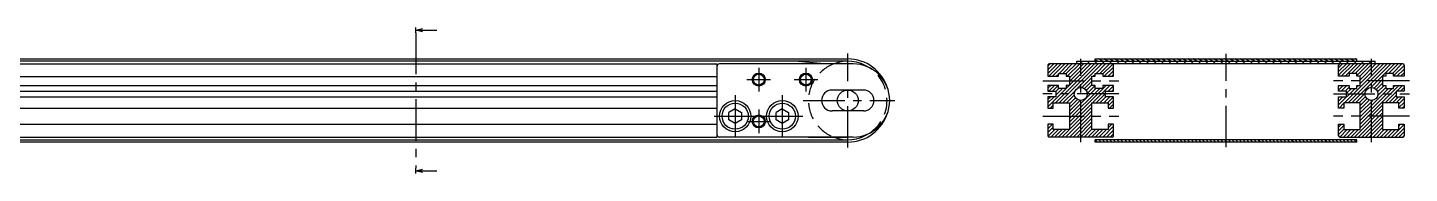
# Model space of a CAD drawing. Extents: x -2 to 1078, y -8 to 704.
# Drawn here: x 550 to 1078, y 118 to 174 of the extents above; entities that cross this region are included whole.
import ezdxf

# ---------------------------------------------------------------- set-up
doc = ezdxf.new("R2010")
doc.units = 0
doc.header["$LTSCALE"] = 0.5
doc.linetypes.add('CENTER', pattern=[50.8, 31.75, -6.35, 6.35, -6.35])
doc.linetypes.add('DASHED', pattern=[19.05, 12.7, -6.35])
doc.layers.get('0').update_dxf_attribs({"linetype": 'CONTINUOUS'})
for name, color, linetype in [('MSM_CENTER', 1, 'CENTER'), ('MSM_CONTINUOUS', 7, 'CONTINUOUS'), ('MSM_DASHED', 4, 'DASHED'), ('MSM_NARROW', 5, 'CONTINUOUS')]:
    doc.layers.add(name, color=color, linetype=linetype)

# ---------------------------------------------------------------- blocks, each defined once
blk = doc.blocks.new('_OPEN30')
at = {"color": 0, "linetype": 'BYBLOCK'}
for p, q in [((-1, 0.27), (0, 0)), ((0, 0), (-1, -0.27)), ((0, 0), (-1, 0))]:
    blk.add_line(p, q, dxfattribs=at)
blk = doc.blocks.new('*U78')
at = {"layer": 'MSM_CONTINUOUS'}
blk.add_lwpolyline([(700.71, 172.9), (706.21, 172.9)], dxfattribs=at)
at = {"layer": 'MSM_CONTINUOUS', "xscale": 2.5, "yscale": 2.5, "zscale": 2.5, "rotation": 180}
blk.add_blockref('_OPEN30', (698.21, 172.9), dxfattribs=at)
blk = doc.blocks.new('*U79')
at = {"layer": 'MSM_CONTINUOUS'}
blk.add_lwpolyline([(700.71, 119.1), (706.21, 119.1)], dxfattribs=at)
at = {"layer": 'MSM_CONTINUOUS', "xscale": 2.5, "yscale": 2.5, "zscale": 2.5, "rotation": 180}
blk.add_blockref('_OPEN30', (698.21, 119.1), dxfattribs=at)

msp = doc.modelspace()

# ---------------------------------------------------------------- linework, layer by layer
at = {"layer": 'MSM_CENTER'}
for p, q in [((698.21, 171.9), (698.21, 120.1)), ((863.18, 128), (863.18, 164)), ((1007.64, 128.1), (1007.64, 163.9)), ((829.18, 158.5), (829.18, 149.5)), ((847.18, 158.5), (847.18, 149.5)), ((952.14, 130), (952.14, 162)), ((1063.14, 130), (1063.14, 162)), ((824.68, 154), (833.68, 154)), ((842.68, 154), (851.68, 154)), ((937.64, 153.5), (966.64, 153.5)), ((1077.64, 153.5), (1048.64, 153.5)), ((820.18, 148), (820.18, 132)), ((838.18, 148), (838.18, 132)), ((966.64, 148.5), (937.64, 148.5)), ((1048.64, 148.5), (1077.64, 148.5)), ((829.18, 142.5), (829.18, 133.5)), ((846.18, 146), (881.18, 146)), ((812.18, 140), (828.18, 140)), ((824.68, 138), (833.68, 138)), ((830.18, 140), (846.18, 140)), ((937.64, 140), (966.64, 140)), ((1077.64, 140), (1048.64, 140))]:
    msp.add_line(p, q, dxfattribs=at)
at = {"layer": 'MSM_CONTINUOUS'}
for p, q in [((698.21, 171.9), (698.21, 173.9)), ((363.18, 161.9), (863.18, 161.9)), ((863.18, 161), (363.18, 161)), ((413.18, 160), (813.18, 160)), ((813.18, 160), (813.18, 132)), ((865.18, 160), (814.18, 160)), ((844.29, 160.99), (852.73, 160.26)), ((852.71, 160), (852.73, 160.26)), ((939.64, 159.5), (939.64, 155.25)), ((1075.14, 160), (940.14, 160)), ((950.64, 160), (950.64, 161)), ((950.64, 161), (1064.64, 161)), ((957.64, 161), (957.64, 161.9)), ((957.64, 161.9), (1057.64, 161.9)), ((964.64, 155.25), (964.64, 159.5)), ((1050.64, 155.25), (1050.64, 159.5)), ((1057.64, 161), (1057.64, 161.9)), ((1064.64, 160), (1064.64, 161)), ((1075.64, 159.5), (1075.64, 155.25)), ((413.18, 155.2), (813.18, 155.2)), ((939.64, 155.25), (943.64, 155.25)), ((943.64, 155.25), (943.64, 156.35)), ((943.64, 156.35), (946.64, 156.35)), ((946.64, 156.35), (946.64, 155.25)), ((946.64, 155.25), (947.84, 155.25)), ((947.84, 155.25), (947.84, 151.75)), ((956.44, 151.75), (956.44, 155.25)), ((956.44, 155.25), (957.64, 155.25)), ((957.64, 156.35), (960.64, 156.35)), ((957.64, 155.25), (957.64, 156.35)), ((960.64, 156.35), (960.64, 155.25)), ((960.64, 155.25), (964.64, 155.25)), ((1054.64, 155.25), (1050.64, 155.25)), ((1054.64, 156.35), (1054.64, 155.25)), ((1057.64, 156.35), (1054.64, 156.35)), ((1057.64, 155.25), (1057.64, 156.35)), ((1058.84, 155.25), (1057.64, 155.25)), ((1058.84, 151.75), (1058.84, 155.25)), ((1067.44, 155.25), (1067.44, 151.75)), ((1068.64, 155.25), (1067.44, 155.25)), ((1068.64, 156.35), (1068.64, 155.25)), ((1071.64, 156.35), (1068.64, 156.35)), ((1071.64, 155.25), (1071.64, 156.35)), ((1075.64, 155.25), (1071.64, 155.25)), ((413.18, 151.7), (813.18, 151.7)), ((413.18, 149.6), (813.18, 149.6)), ((869.18, 150), (857.18, 150)), ((943.64, 151.75), (939.64, 151.75)), ((939.64, 151.75), (939.64, 149.6)), ((939.64, 149.6), (942.64, 149.6)), ((942.64, 149.6), (942.64, 147.4)), ((943.64, 150.65), (943.64, 151.75)), ((946.64, 150.65), (943.64, 150.65)), ((946.64, 151.75), (946.64, 150.65)), ((947.84, 151.75), (946.64, 151.75)), ((957.64, 151.75), (956.44, 151.75)), ((957.64, 150.65), (957.64, 151.75)), ((960.64, 150.65), (957.64, 150.65)), ((960.64, 151.75), (960.64, 150.65)), ((964.64, 151.75), (960.64, 151.75)), ((961.64, 149.6), (964.64, 149.6)), ((961.64, 147.4), (961.64, 149.6)), ((964.64, 149.6), (964.64, 151.75)), ((1050.64, 151.75), (1054.64, 151.75)), ((1050.64, 149.6), (1050.64, 151.75)), ((1053.64, 149.6), (1050.64, 149.6)), ((1053.64, 147.4), (1053.64, 149.6)), ((1054.64, 151.75), (1054.64, 150.65)), ((1054.64, 150.65), (1057.64, 150.65)), ((1057.64, 150.65), (1057.64, 151.75)), ((1057.64, 151.75), (1058.84, 151.75)), ((1067.44, 151.75), (1068.64, 151.75)), ((1068.64, 151.75), (1068.64, 150.65)), ((1068.64, 150.65), (1071.64, 150.65)), ((1071.64, 151.75), (1075.64, 151.75)), ((1071.64, 150.65), (1071.64, 151.75)), ((1072.64, 149.6), (1072.64, 147.4)), ((1075.64, 149.6), (1072.64, 149.6)), ((1075.64, 151.75), (1075.64, 149.6)), ((413.18, 147.4), (813.18, 147.4)), ((413.18, 143.1), (813.18, 143.1)), ((820.18, 142.75), (817.8, 141.37)), ((820.18, 142.75), (822.56, 141.37)), ((838.18, 142.75), (835.8, 141.37)), ((838.18, 142.75), (840.56, 141.37)), ((942.64, 147.4), (939.64, 147.4)), ((939.64, 147.4), (939.64, 143.1)), ((939.64, 143.1), (941.64, 143.1)), ((941.64, 145.1), (947.84, 145.1)), ((941.64, 143.1), (941.64, 145.1)), ((947.84, 145.1), (947.84, 134.9)), ((956.44, 134.9), (956.44, 145.1)), ((956.44, 145.1), (962.64, 145.1)), ((964.64, 147.4), (961.64, 147.4)), ((962.64, 145.1), (962.64, 143.1)), ((962.64, 143.1), (964.64, 143.1)), ((964.64, 143.1), (964.64, 147.4)), ((1050.64, 147.4), (1053.64, 147.4)), ((1050.64, 143.1), (1050.64, 147.4)), ((1052.64, 143.1), (1050.64, 143.1)), ((1052.64, 145.1), (1052.64, 143.1)), ((1058.84, 145.1), (1052.64, 145.1)), ((1058.84, 134.9), (1058.84, 145.1)), ((1067.44, 145.1), (1067.44, 134.9)), ((1073.64, 145.1), (1067.44, 145.1)), ((1072.64, 147.4), (1075.64, 147.4)), ((1073.64, 143.1), (1073.64, 145.1)), ((1075.64, 143.1), (1073.64, 143.1)), ((1075.64, 147.4), (1075.64, 143.1)), ((817.8, 138.63), (817.8, 141.37)), ((820.18, 137.25), (817.8, 138.63)), ((822.56, 138.63), (820.18, 137.25)), ((822.56, 141.37), (822.56, 138.63)), ((835.8, 138.63), (835.8, 141.37)), ((838.18, 137.25), (835.8, 138.63)), ((840.56, 138.63), (838.18, 137.25)), ((840.56, 141.37), (840.56, 138.63)), ((869.18, 142), (857.18, 142)), ((413.18, 136.9), (813.18, 136.9)), ((413.18, 132), (813.18, 132)), ((865.18, 132), (814.18, 132)), ((848.18, 132), (863.18, 132)), ((941.64, 136.9), (939.64, 136.9)), ((939.64, 136.9), (939.64, 132.5)), ((964.14, 132), (940.14, 132)), ((941.64, 134.9), (941.64, 136.9)), ((947.84, 134.9), (941.64, 134.9)), ((962.64, 134.9), (956.44, 134.9)), ((964.64, 136.9), (962.64, 136.9)), ((962.64, 136.9), (962.64, 134.9)), ((964.64, 132.5), (964.64, 136.9)), ((1050.64, 136.9), (1052.64, 136.9)), ((1050.64, 132.5), (1050.64, 136.9)), ((1051.14, 132), (1075.14, 132)), ((1052.64, 136.9), (1052.64, 134.9)), ((1052.64, 134.9), (1058.84, 134.9)), ((1067.44, 134.9), (1073.64, 134.9)), ((1073.64, 134.9), (1073.64, 136.9)), ((1073.64, 136.9), (1075.64, 136.9)), ((1075.64, 136.9), (1075.64, 132.5)), ((363.18, 131), (863.18, 131)), ((863.18, 130.1), (363.18, 130.1)), ((957.64, 130.1), (957.64, 131)), ((1057.64, 131), (957.64, 131)), ((1057.64, 130.1), (957.64, 130.1)), ((1057.64, 130.1), (1057.64, 131)), ((698.21, 118.1), (698.21, 120.1))]:
    msp.add_line(p, q, dxfattribs=at)
for centre, radius in [((829.18, 154), 2.07), ((847.18, 154), 2.07), ((863.18, 146), 4), ((952.14, 148.5), 2.5), ((1063.14, 148.5), 2.5), ((820.18, 140), 6), ((820.18, 140), 5), ((838.18, 140), 6), ((838.18, 140), 5), ((829.18, 138), 2.07)]:
    msp.add_circle(centre, radius, dxfattribs=at)
for centre, radius, start, end in [((814.18, 159), 1, 90, 180), ((844.25, 160.5), 0.5, 85, 90), ((863.18, 146), 15, 56.633, 111.0395), ((863.18, 146), 15.9, 17.0338, 90), ((865.18, 146), 14, 270, 90), ((940.14, 159.5), 0.5, 90, 180), ((964.14, 159.5), 0.5, 0, 90), ((1051.14, 159.5), 0.5, 90, 180), ((1075.14, 159.5), 0.5, 0, 90), ((857.18, 146), 4, 90, 270), ((869.18, 146), 4, 270, 90), ((863.18, 146), 15.9, 270, 342.9662), ((814.18, 133), 1, 180, 270), ((863.18, 146), 15, 248.9605, 303.367), ((940.14, 132.5), 0.5, 180, 270), ((964.14, 132.5), 0.5, 270, 0), ((1051.14, 132.5), 0.5, 180, 270), ((1075.14, 132.5), 0.5, 270, 0)]:
    msp.add_arc(centre, radius, start, end, dxfattribs=at)
at = {"layer": 'MSM_DASHED'}
for start, end in [(111.0395, 248.9605), (303.367, 56.633)]:
    msp.add_arc((863.18, 146), 15, start, end, dxfattribs=at)
at = {"layer": 'MSM_NARROW'}
for p, q in [((939.64, 159.2), (940.44, 160)), ((939.64, 157.79), (941.86, 160)), ((939.64, 156.37), (943.27, 160)), ((939.93, 155.25), (944.68, 160)), ((941.35, 155.25), (946.1, 160)), ((942.51, 145.1), (957.41, 160)), ((943.86, 156.35), (947.51, 160)), ((943.93, 145.1), (958.83, 160)), ((945.28, 156.35), (948.93, 160)), ((946.64, 156.3), (950.34, 160)), ((947.01, 155.25), (951.76, 160)), ((947.84, 154.67), (953.17, 160)), ((947.84, 153.26), (954.58, 160)), ((947.84, 151.84), (956, 160)), ((950.92, 150.68), (960.24, 160)), ((951.76, 160), (952.76, 161)), ((954.58, 160), (955.58, 161)), ((957.41, 160), (958.41, 161)), ((958.54, 161), (957.64, 161.52)), ((958.01, 156.35), (961.66, 160)), ((960.54, 161), (958.98, 161.9)), ((959.42, 156.35), (963.07, 160)), ((960.24, 160), (961.24, 161)), ((960.64, 156.16), (964.41, 159.92)), ((962.54, 161), (960.98, 161.9)), ((961.15, 155.25), (964.64, 158.74)), ((964.54, 161), (962.98, 161.9)), ((963.07, 160), (964.07, 161)), ((966.54, 161), (964.98, 161.9)), ((965.9, 160), (966.9, 161)), ((968.54, 161), (966.98, 161.9)), ((968.73, 160), (969.73, 161)), ((970.54, 161), (968.98, 161.9)), ((972.54, 161), (970.98, 161.9)), ((971.55, 160), (972.55, 161)), ((974.54, 161), (972.98, 161.9)), ((974.38, 160), (975.38, 161)), ((976.54, 161), (974.98, 161.9)), ((978.54, 161), (976.98, 161.9)), ((977.21, 160), (978.21, 161)), ((980.54, 161), (978.98, 161.9)), ((980.04, 160), (981.04, 161)), ((982.54, 161), (980.98, 161.9)), ((982.87, 160), (983.87, 161)), ((984.54, 161), (982.98, 161.9)), ((986.54, 161), (984.98, 161.9)), ((985.7, 160), (986.7, 161)), ((988.54, 161), (986.98, 161.9)), ((988.53, 160), (989.53, 161)), ((990.54, 161), (988.98, 161.9)), ((992.54, 161), (990.98, 161.9)), ((991.35, 160), (992.35, 161)), ((994.54, 161), (992.98, 161.9)), ((994.18, 160), (995.18, 161)), ((996.54, 161), (994.98, 161.9)), ((998.54, 161), (996.98, 161.9)), ((997.01, 160), (998.01, 161)), ((1000.54, 161), (998.98, 161.9)), ((999.84, 160), (1000.84, 161)), ((1002.54, 161), (1000.98, 161.9)), ((1002.67, 160), (1003.67, 161)), ((1004.54, 161), (1002.98, 161.9)), ((1006.54, 161), (1004.98, 161.9)), ((1005.5, 160), (1006.5, 161)), ((1008.54, 161), (1006.98, 161.9)), ((1008.32, 160), (1009.32, 161)), ((1010.54, 161), (1008.98, 161.9)), ((1012.54, 161), (1010.98, 161.9)), ((1011.15, 160), (1012.15, 161)), ((1014.54, 161), (1012.98, 161.9)), ((1013.98, 160), (1014.98, 161)), ((1016.54, 161), (1014.98, 161.9)), ((1016.81, 160), (1017.81, 161)), ((1018.54, 161), (1016.98, 161.9)), ((1020.54, 161), (1018.98, 161.9)), ((1019.64, 160), (1020.64, 161)), ((1022.54, 161), (1020.98, 161.9)), ((1022.47, 160), (1023.47, 161)), ((1024.54, 161), (1022.98, 161.9)), ((1026.54, 161), (1024.98, 161.9)), ((1025.29, 160), (1026.29, 161)), ((1028.54, 161), (1026.98, 161.9)), ((1028.12, 160), (1029.12, 161)), ((1030.54, 161), (1028.98, 161.9)), ((1030.95, 160), (1031.95, 161)), ((1032.54, 161), (1030.98, 161.9)), ((1034.54, 161), (1032.98, 161.9)), ((1033.78, 160), (1034.78, 161)), ((1036.54, 161), (1034.98, 161.9)), ((1036.61, 160), (1037.61, 161)), ((1038.54, 161), (1036.98, 161.9)), ((1040.54, 161), (1038.98, 161.9)), ((1039.44, 160), (1040.44, 161)), ((1042.54, 161), (1040.98, 161.9)), ((1042.27, 160), (1043.27, 161)), ((1044.54, 161), (1042.98, 161.9)), ((1046.54, 161), (1044.98, 161.9)), ((1045.09, 160), (1046.09, 161)), ((1048.54, 161), (1046.98, 161.9)), ((1047.92, 160), (1048.92, 161)), ((1050.54, 161), (1048.98, 161.9)), ((1050.64, 158.48), (1052.16, 160)), ((1050.64, 157.06), (1053.58, 160)), ((1050.64, 155.65), (1054.99, 160)), ((1050.75, 160), (1051.75, 161)), ((1052.54, 161), (1050.98, 161.9)), ((1051.66, 155.25), (1056.41, 160)), ((1052.82, 145.1), (1067.72, 160)), ((1054.54, 161), (1052.98, 161.9)), ((1053.07, 155.25), (1057.82, 160)), ((1053.58, 160), (1054.58, 161)), ((1054.24, 145.1), (1069.14, 160)), ((1056.54, 161), (1054.98, 161.9)), ((1055.59, 156.35), (1059.24, 160)), ((1055.65, 145.1), (1070.55, 160)), ((1056.41, 160), (1057.41, 161)), ((1057.64, 161.52), (1056.98, 161.9)), ((1057, 156.35), (1060.65, 160)), ((1057.64, 155.58), (1062.06, 160)), ((1058.73, 155.25), (1063.48, 160)), ((1058.84, 153.95), (1064.89, 160)), ((1058.84, 152.54), (1066.31, 160)), ((1059.24, 160), (1060.24, 161)), ((1062.06, 160), (1063.06, 161)), ((1062.96, 150.99), (1071.96, 160)), ((1069.73, 156.35), (1073.38, 160)), ((1071.14, 156.35), (1074.79, 160)), ((1071.64, 155.44), (1075.64, 159.44)), ((942.76, 155.25), (943.64, 156.13)), ((952.61, 150.96), (956.44, 154.79)), ((953.6, 150.53), (956.44, 153.37)), ((956.91, 155.25), (957.64, 155.99)), ((962.56, 155.25), (964.64, 157.33)), ((963.98, 155.25), (964.64, 155.92)), ((1054.49, 155.25), (1054.64, 155.41)), ((1064.16, 150.78), (1067.44, 154.06)), ((1068.63, 155.25), (1068.64, 155.26)), ((1072.87, 155.25), (1075.64, 158.02)), ((1074.28, 155.25), (1075.64, 156.61)), ((939.64, 150.72), (940.68, 151.75)), ((939.64, 143.64), (947.75, 151.75)), ((939.94, 149.6), (942.09, 151.75)), ((941.36, 149.6), (943.51, 151.75)), ((942.64, 149.47), (943.82, 150.65)), ((942.64, 148.06), (945.23, 150.65)), ((945.34, 145.1), (949.96, 149.72)), ((946.76, 145.1), (949.69, 148.03)), ((947.84, 137.7), (961.89, 151.75)), ((947.84, 140.53), (957.96, 150.65)), ((947.84, 139.12), (959.38, 150.65)), ((954.28, 149.8), (956.44, 151.96)), ((954.63, 148.73), (957.64, 151.74)), ((956.65, 145.1), (963.3, 151.75)), ((958.07, 145.1), (961.64, 148.67)), ((962.57, 149.6), (964.64, 151.67)), ((963.98, 149.6), (964.64, 150.26)), ((1050.64, 151.41), (1050.99, 151.75)), ((1050.64, 149.99), (1052.4, 151.75)), ((1050.64, 144.34), (1056.96, 150.65)), ((1051.66, 149.6), (1053.81, 151.75)), ((1053.08, 149.6), (1054.64, 151.16)), ((1053.64, 148.75), (1055.54, 150.65)), ((1057.06, 145.1), (1060.65, 148.69)), ((1057.64, 151.34), (1058.06, 151.75)), ((1058.84, 136.98), (1073.61, 151.75)), ((1058.84, 139.81), (1069.68, 150.65)), ((1058.84, 138.39), (1071.1, 150.65)), ((1064.98, 150.19), (1067.44, 152.65)), ((1065.51, 149.3), (1067.96, 151.75)), ((1065.58, 147.96), (1068.64, 151.02)), ((1068.38, 145.1), (1072.64, 149.36)), ((1069.79, 145.1), (1072.64, 147.95)), ((1071.64, 151.19), (1072.2, 151.75)), ((1072.88, 149.6), (1075.03, 151.75)), ((1074.29, 149.6), (1075.64, 150.95)), ((939.64, 146.47), (940.57, 147.4)), ((939.64, 145.06), (941.98, 147.4)), ((940.51, 143.1), (941.64, 144.23)), ((944.97, 132), (956.44, 143.47)), ((947.84, 144.77), (950.11, 147.04)), ((947.84, 143.36), (950.85, 146.36)), ((947.84, 141.94), (951.91, 146.01)), ((947.84, 136.29), (956.44, 144.89)), ((959.48, 145.1), (961.78, 147.4)), ((960.9, 145.1), (963.2, 147.4)), ((962.31, 145.1), (964.61, 147.4)), ((962.64, 144.02), (964.64, 146.02)), ((963.14, 143.1), (964.64, 144.6)), ((964.55, 143.1), (964.64, 143.19)), ((1050.64, 147.16), (1050.88, 147.4)), ((1050.64, 145.75), (1052.29, 147.4)), ((1050.82, 143.1), (1052.64, 144.92)), ((1052.24, 143.1), (1052.64, 143.51)), ((1056.69, 132), (1067.44, 142.75)), ((1058.48, 145.1), (1060.86, 147.48)), ((1058.84, 144.05), (1061.45, 146.66)), ((1058.84, 142.64), (1062.34, 146.13)), ((1058.84, 141.22), (1063.68, 146.06)), ((1058.84, 135.56), (1067.44, 144.16)), ((1071.21, 145.1), (1073.51, 147.4)), ((1072.62, 145.1), (1074.92, 147.4)), ((1073.64, 144.71), (1075.64, 146.71)), ((1073.64, 143.29), (1075.64, 145.29)), ((1074.86, 143.1), (1075.64, 143.88)), ((946.38, 132), (956.44, 142.06)), ((947.8, 132), (956.44, 140.65)), ((949.21, 132), (956.44, 139.23)), ((950.63, 132), (956.44, 137.82)), ((1058.11, 132), (1067.44, 141.34)), ((1059.52, 132), (1067.44, 139.92)), ((1060.93, 132), (1067.44, 138.51)), ((939.64, 136.57), (939.97, 136.9)), ((939.64, 135.16), (941.38, 136.9)), ((939.64, 133.74), (941.64, 135.74)), ((939.66, 132.35), (942.21, 134.9)), ((940.73, 132), (943.63, 134.9)), ((942.14, 132), (945.04, 134.9)), ((943.55, 132), (946.45, 134.9)), ((952.04, 132), (956.44, 136.4)), ((953.45, 132), (956.44, 134.99)), ((954.87, 132), (957.77, 134.9)), ((956.28, 132), (959.18, 134.9)), ((957.7, 132), (960.6, 134.9)), ((959.11, 132), (962.01, 134.9)), ((960.53, 132), (964.64, 136.12)), ((961.94, 132), (964.64, 134.7)), ((962.64, 135.53), (964.01, 136.9)), ((963.35, 132), (964.64, 133.29)), ((1050.64, 135.85), (1051.69, 136.9)), ((1050.64, 134.44), (1052.64, 136.44)), ((1050.64, 133.02), (1052.64, 135.02)), ((1051.04, 132.01), (1053.93, 134.9)), ((1052.45, 132), (1055.35, 134.9)), ((1053.86, 132), (1056.76, 134.9)), ((1055.28, 132), (1058.18, 134.9)), ((1062.35, 132), (1067.44, 137.09)), ((1063.76, 132), (1067.44, 135.68)), ((1065.18, 132), (1068.08, 134.9)), ((1066.59, 132), (1069.49, 134.9)), ((1068.01, 132), (1070.91, 134.9)), ((1069.42, 132), (1072.32, 134.9)), ((1070.83, 132), (1075.64, 136.81)), ((1072.25, 132), (1075.64, 135.39)), ((1073.64, 136.22), (1074.32, 136.9)), ((1073.66, 132), (1075.64, 133.98)), ((1075.08, 132), (1075.64, 132.57)), ((958.51, 130.1), (957.64, 130.96)), ((959.92, 130.1), (959.02, 131)), ((961.34, 130.1), (960.44, 131)), ((962.75, 130.1), (961.85, 131)), ((964.16, 130.1), (963.26, 131)), ((965.58, 130.1), (964.68, 131)), ((966.99, 130.1), (966.09, 131)), ((968.41, 130.1), (967.51, 131)), ((969.82, 130.1), (968.92, 131)), ((971.24, 130.1), (970.34, 131)), ((972.65, 130.1), (971.75, 131)), ((974.06, 130.1), (973.16, 131)), ((975.48, 130.1), (974.58, 131)), ((976.89, 130.1), (975.99, 131)), ((978.31, 130.1), (977.41, 131)), ((979.72, 130.1), (978.82, 131)), ((981.13, 130.1), (980.23, 131)), ((982.55, 130.1), (981.65, 131)), ((983.96, 130.1), (983.06, 131)), ((985.38, 130.1), (984.48, 131)), ((986.79, 130.1), (985.89, 131)), ((988.21, 130.1), (987.31, 131)), ((989.62, 130.1), (988.72, 131)), ((991.03, 130.1), (990.13, 131)), ((992.45, 130.1), (991.55, 131)), ((993.86, 130.1), (992.96, 131)), ((995.28, 130.1), (994.38, 131)), ((996.69, 130.1), (995.79, 131)), ((998.11, 130.1), (997.21, 131)), ((999.52, 130.1), (998.62, 131)), ((1000.93, 130.1), (1000.03, 131)), ((1002.35, 130.1), (1001.45, 131)), ((1003.76, 130.1), (1002.86, 131)), ((1005.18, 130.1), (1004.28, 131)), ((1006.59, 130.1), (1005.69, 131)), ((1008, 130.1), (1007.1, 131)), ((1009.42, 130.1), (1008.52, 131)), ((1010.83, 130.1), (1009.93, 131)), ((1012.25, 130.1), (1011.35, 131)), ((1013.66, 130.1), (1012.76, 131)), ((1015.08, 130.1), (1014.18, 131)), ((1016.49, 130.1), (1015.59, 131)), ((1017.9, 130.1), (1017, 131)), ((1019.32, 130.1), (1018.42, 131)), ((1020.73, 130.1), (1019.83, 131)), ((1022.15, 130.1), (1021.25, 131)), ((1023.56, 130.1), (1022.66, 131)), ((1024.98, 130.1), (1024.08, 131)), ((1026.39, 130.1), (1025.49, 131)), ((1027.8, 130.1), (1026.9, 131)), ((1029.22, 130.1), (1028.32, 131)), ((1030.63, 130.1), (1029.73, 131)), ((1032.05, 130.1), (1031.15, 131)), ((1033.46, 130.1), (1032.56, 131)), ((1034.87, 130.1), (1033.97, 131)), ((1036.29, 130.1), (1035.39, 131)), ((1037.7, 130.1), (1036.8, 131)), ((1039.12, 130.1), (1038.22, 131)), ((1040.53, 130.1), (1039.63, 131)), ((1041.95, 130.1), (1041.05, 131)), ((1043.36, 130.1), (1042.46, 131)), ((1044.77, 130.1), (1043.87, 131)), ((1046.19, 130.1), (1045.29, 131)), ((1047.6, 130.1), (1046.7, 131)), ((1049.02, 130.1), (1048.12, 131)), ((1050.43, 130.1), (1049.53, 131)), ((1051.85, 130.1), (1050.95, 131)), ((1053.26, 130.1), (1052.36, 131)), ((1054.67, 130.1), (1053.77, 131)), ((1056.09, 130.1), (1055.19, 131)), ((1057.5, 130.1), (1056.6, 131))]:
    msp.add_line(p, q, dxfattribs=at)
for centre in [(829.18, 154), (847.18, 154), (829.18, 138)]:
    msp.add_circle(centre, 2.5, dxfattribs=at)

# ---------------------------------------------------------------- block references
at = {"layer": 'MSM_CONTINUOUS'}
for name in ['*U78', '*U79']:
    msp.add_blockref(name, (0, 0), dxfattribs=at)

doc.saveas('drawing.dxf')
